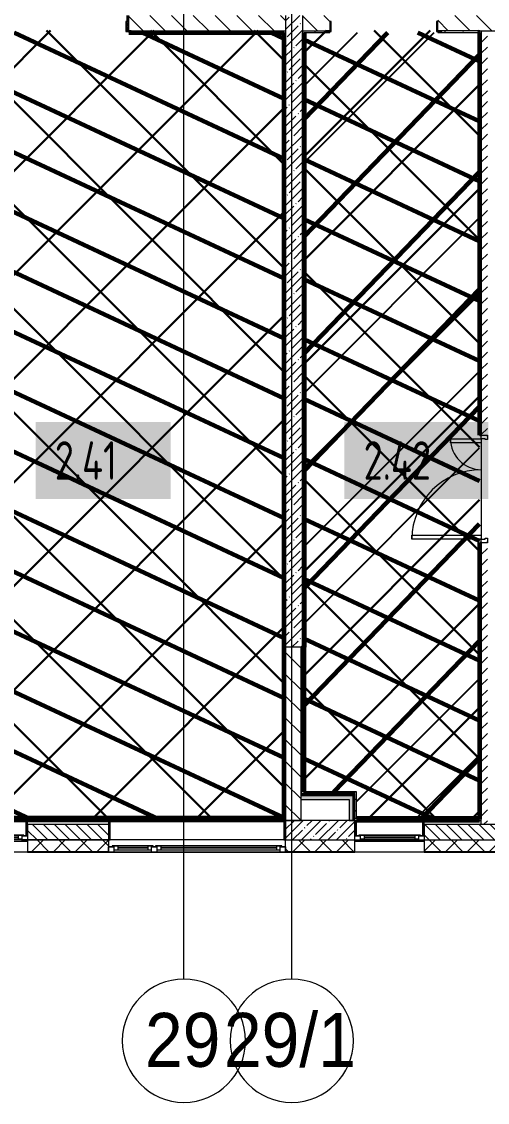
# Model space of a CAD drawing. Header units: millimetres. Extents: x -164500 to 426394, y -51911 to 102118.
# Drawn here: x 252475 to 258522, y -3507 to 10519 of the extents above; entities that cross this region are included whole.
import ezdxf

# ---------------------------------------------------------------- set-up
doc = ezdxf.new("R2010")
doc.units = ezdxf.units.MM
doc.linetypes.add('Осевая', pattern=[6350, 1270, -952.5, 3175, -952.5])
for name, color, linetype, lineweight in [('0) шлифовка', 5, 'Continuous', 60), ('1.4) Плинтус ПЛ-4', 6, 'Continuous', 60), ('5.2) Л-1 Линолеум', 100, 'Continuous', 30), ('7.7) Плинтус', 222, 'Continuous', 90), ('8.1) Нал пол Окт', 5, 'Continuous', 60), ('A-DOOR-2', 7, 'Continuous', 5), ('A-FLOR', 7, 'Continuous', 9), ('A-GLAZ', 7, 'Continuous', 9), ('A-GLAZ-1', 7, 'Continuous', 5), ('A-WALL', 7, 'Continuous', 5), ('I-WALL', 7, 'Continuous', 5), ('S-COLS-1', 7, 'Continuous', 5), ('Оси', 7, 'Continuous', 9), ('Оси-1', 7, 'Continuous', 20), ('Оси-2', 7, 'Осевая', 9)]:
    doc.layers.add(name, color=color, linetype=linetype, lineweight=lineweight)
for name, color, linetype in [('2) защита вин плитк', 6, 'Continuous'), ('3.1) Наливной пол', 3, 'Continuous'), ('3.2.3) Нал-ой пол 4 вып', 3, 'Continuous'), ('3.2.3) Нал-ой пол 5 вып', 5, 'Continuous')]:
    doc.layers.add(name, color=color, linetype=linetype)
for name, color, linetype, lineweight, true_color in [('A-DOOR-1', 7, 'Continuous', 5, 0xc0c0c0), ('A-DOOR-FRAM-1', 7, 'Continuous', 5, 0xc0c0c0), ('A-WALL-1', 9, 'Continuous', 5, 0x808080), ('A-WALL-FNSH-1', 9, 'Continuous', 5, 0x808080)]:
    doc.layers.add(name, color=color, linetype=linetype, lineweight=lineweight, true_color=true_color)
doc.styles.add('Arial', font='arial.ttf', dxfattribs={"width": 0.9, "height": 700})
doc.styles.add('СПДС', font='ГОСТ тип А.ttf', dxfattribs={"width": 0.9})
pattern_1 = [(135, (148772.12, -0.94), (-141.42136, -141.42136), [])]
pattern_2 = [(45, (148772.12, -0.94), (-114.04925, 114.04925), []), (45, (148886.17, -0.94), (-114.04925, 114.04925), [201.612, -40.322, 6.706, -33.617])]
pattern_3 = [(0, (148772.123, -0.94), (243.84, 60.96), [20.117, -162.763, 20.117, -162.763, -975.36]), (0, (148772.123, -0.94), (243.84, 60.96), [-365.76, 20.117, -345.643, 20.117, -162.763, -426.72]), (0, (148772.123, -0.94), (243.84, 60.96), [-914.4, 20.117, -101.803, 20.117, -284.683]), (120, (148863.563, 29.54), (-174.71291, 180.691634), [20.117, -162.763, 20.117, -162.763, -975.36]), (120, (148863.563, 29.54), (-174.71291, 180.691634), [-365.76, 20.117, -345.643, 20.117, -162.763, -426.72]), (120, (148863.563, 29.54), (-174.71291, 180.691634), [-914.4, 20.117, -101.803, 20.117, -284.683]), (240, (148894.043, 151.46), (-69.12709, -241.651634), [20.117, -162.763, 20.117, -162.763, -975.36]), (240, (148894.043, 151.46), (-69.12709, -241.651634), [-365.76, 20.117, -345.643, 20.117, -162.763, -426.72]), (240, (148894.043, 151.46), (-69.12709, -241.651634), [-914.4, 20.117, -101.803, 20.117, -284.683])]
pattern_4 = [(45, (148772.12, -0.94), (-212.132, 212.132), []), (135, (148772.12, -0.94), (-212.132, -212.132), [])]
pattern_5 = [(45, (240701.1, 10378.5), (-1347.04, 1347.04), [])]
pattern_6 = [(45, (205553.1, 26879), (-1347.04, 1347.04), [])]

# ---------------------------------------------------------------- blocks, each defined once
blk = doc.blocks.new('120_Окно_СКБ_1Ст - 120_Окно_СКБ_1Ст 900х2500_h_ с форточкой-V347-Объем проектирования 2 этажа')
at = {"layer": 'A-GLAZ'}
for p, q in [((-450, -127), (-450, -57)), ((-450, -57), (-380, -57)), ((-380, -127), (-450, -127)), ((-380, -127), (-400, -127)), ((-400, -127), (-400, -137)), ((-400, -137), (400, -137)), ((400, -137), (-400, -137)), ((-380, -57), (-380, -127)), ((380, -87), (-380, -87)), ((-380, -87), (-380, -127)), ((-330, -137), (-330, -87)), ((330, -137), (330, -87)), ((380, -127), (380, -57)), ((380, -57), (450, -57)), ((380, -127), (380, -87)), ((450, -127), (380, -127)), ((400, -127), (380, -127)), ((400, -137), (400, -127)), ((450, -57), (450, -127))]:
    blk.add_line(p, q, dxfattribs=at)
at = {"layer": 'A-GLAZ-1'}
for p, q in [((450, -57), (-450, -57)), ((-430, -127), (-400, -127)), ((-330, -107), (330, -107)), ((330, -117), (-330, -117)), ((400, -127), (430, -127))]:
    blk.add_line(p, q, dxfattribs=at)
blk = doc.blocks.new('120_Окно_СКБ_2Ст_Фрамуга сверху - 120_Окно_СКБ_2Ст_2300х2500_h_ ДОО-22877051-Объем проектирования 2 этажа')
at = {"layer": 'A-GLAZ'}
for p, q in [((-1150, 13), (-1150, 83)), ((-1150, 83), (-1080, 83)), ((-1080, 13), (-1150, 13)), ((-1080, 13), (-1100, 13)), ((-1100, 13), (-1100, 3)), ((-1100, 3), (540, 3)), ((540, 3), (-1100, 3)), ((-1080, 83), (-1080, 13)), ((520, 53), (-1080, 53)), ((-1080, 53), (-1080, 13)), ((-1030, 3), (-1030, 53)), ((470, 3), (470, 53)), ((520, 13), (520, 83)), ((520, 83), (590, 83)), ((520, 13), (520, 53)), ((590, 13), (520, 13)), ((540, 13), (520, 13)), ((540, 3), (540, 13)), ((590, 13), (570, 13)), ((570, 13), (570, 3)), ((570, 3), (1100, 3)), ((1100, 3), (570, 3)), ((590, 83), (590, 13)), ((1080, 53), (590, 53)), ((590, 53), (590, 13)), ((640, 3), (640, 53)), ((1030, 3), (1030, 53)), ((1080, 13), (1080, 83)), ((1080, 83), (1150, 83)), ((1080, 13), (1080, 53)), ((1150, 13), (1080, 13)), ((1100, 13), (1080, 13)), ((1100, 3), (1100, 13)), ((1150, 83), (1150, 13))]:
    blk.add_line(p, q, dxfattribs=at)
at = {"layer": 'A-GLAZ-1'}
for p, q in [((1150, 83), (-1150, 83)), ((-1150, 13), (-1100, 13)), ((-1080, 83), (1080, 83)), ((-1030, 33), (470, 33)), ((470, 23), (-1030, 23)), ((540, 13), (570, 13)), ((540, 13), (570, 13)), ((640, 33), (1030, 33)), ((1030, 23), (640, 23)), ((1100, 13), (1150, 13))]:
    blk.add_line(p, q, dxfattribs=at)
blk = doc.blocks.new('120_Окно_СКБ_1Ст - 120_Окно_СКБ_1Ст 900х2500_h_ с форточкой-V406-Объем проектирования 2 этажа')
at = {"layer": 'A-GLAZ'}
for p, q in [((-450, -127), (-450, -57)), ((-450, -57), (-380, -57)), ((-380, -127), (-450, -127)), ((-380, -127), (-400, -127)), ((-400, -127), (-400, -137)), ((-400, -137), (400, -137)), ((400, -137), (-400, -137)), ((-380, -57), (-380, -127)), ((380, -87), (-380, -87)), ((-380, -87), (-380, -127)), ((-330, -137), (-330, -87)), ((330, -137), (330, -87)), ((380, -127), (380, -57)), ((380, -57), (450, -57)), ((380, -127), (380, -87)), ((450, -127), (380, -127)), ((400, -127), (380, -127)), ((400, -137), (400, -127)), ((450, -57), (450, -127))]:
    blk.add_line(p, q, dxfattribs=at)
at = {"layer": 'A-GLAZ-1'}
for p, q in [((450, -57), (-450, -57)), ((-430, -127), (-400, -127)), ((-330, -107), (330, -107)), ((330, -117), (-330, -117)), ((400, -127), (430, -127))]:
    blk.add_line(p, q, dxfattribs=at)
blk = doc.blocks.new('Ось сетки - D8-29747960-Объем проектирования 2 этажа')
at = {"layer": 'Оси-1'}
for start, end in [(360, 180), (180, 360)]:
    blk.add_arc((0, 0), 4, start, end, dxfattribs=at)

msp = doc.modelspace()

# ---------------------------------------------------------------- hatches: boundary and pattern name
at = {"layer": '0) шлифовка', "true_color": 0x2776bb}
h = msp.add_hatch(dxfattribs=at)
h.set_pattern_fill('ANSI31', color=152, scale=222, angle=110)
h.set_pattern_definition([(155, (191173.1, 26480), (-297.8825, -638.811), [])])
h.paths.add_polyline_path([(256422.123, 10600), (256422.123, 10608), (256492.123, 10608), (256527.123, 10600), (256527.123, 10550), (256537.123, 10550), (256537.123, 10520), (256492.123, 10520), (256492.123, 10400), (256477.123, 10400), (256477.123, 10520), (256477.123, 10600)], flags=17)
h = msp.add_hatch(dxfattribs=at)
h.set_pattern_fill('ANSI31', color=152, scale=222, angle=110)
h.set_pattern_definition([(155, (240701.1, 10378.45), (-297.882, -638.81), [])])
h.paths.add_polyline_path([(255881.123, 10378.059), (253867.123, 10378.059), (252417.123, 10378.453), (252417.123, 10378.059), (250403.123, 10378.059), (250403.123, 5158.059), (250382.123, 5158.059), (250382.123, 2970), (250390.123, 2970), (250390.123, 2915), (250422.123, 2915), (250422.123, 2855), (250382.123, 2855), (250382.123, 1565), (250392.123, 1575), (250422.123, 1575), (250422.123, 1515), (250390.123, 1515), (250390.123, 1460), (250382.123, 521), (250758.123, 521), (250758.123, 171), (255881.123, 171)])
h = msp.add_hatch(dxfattribs=at)
h.set_pattern_fill('ANSI31', color=152, scale=222, angle=110)
h.set_pattern_definition([(155, (205553.1, 26879), (-297.8825, -638.811), [])])
h.paths.add_polyline_path([(256143.123, 522), (256823.123, 522), (256823.123, 171), (258421.123, 171), (258421.123, 3755), (258421.123, 10379), (257877.123, 10379), (256143.123, 10379)])
at = {"layer": '2) защита вин плитк'}
h = msp.add_hatch(dxfattribs=at)
h.set_pattern_fill('ANSI31', color=256, scale=600)
h.set_pattern_definition(pattern_5)
h.paths.add_polyline_path([(255881.123, 10378.059), (253867.123, 10378.059), (252417.123, 10378.453), (252417.123, 10378.059), (250403.123, 10378.059), (250403.123, 5158.059), (250382.123, 5158.059), (250382.123, 2970), (250390.123, 2970), (250390.123, 2915), (250422.123, 2915), (250422.123, 2855), (250382.123, 2855), (250382.123, 1565), (250392.123, 1575), (250422.123, 1575), (250422.123, 1515), (250390.123, 1515), (250390.123, 1460), (250382.123, 521), (250758.123, 521), (250758.123, 171), (255881.123, 171)])
h = msp.add_hatch(dxfattribs=at)
h.set_pattern_fill('ANSI31', color=256, scale=600)
h.set_pattern_definition(pattern_5)
h.paths.add_polyline_path([(255881.123, 10378.059), (253867.123, 10378.059), (252417.123, 10378.453), (252417.123, 10378.059), (250403.123, 10378.059), (250403.123, 5158.059), (250382.123, 5158.059), (250382.123, 2970), (250390.123, 2970), (250390.123, 2915), (250422.123, 2915), (250422.123, 2855), (250382.123, 2855), (250382.123, 1565), (250392.123, 1575), (250422.123, 1575), (250422.123, 1515), (250390.123, 1515), (250390.123, 1460), (250382.123, 521), (250758.123, 521), (250758.123, 171), (255881.123, 171)])
h = msp.add_hatch(dxfattribs=at)
h.set_pattern_fill('ANSI31', color=256, scale=600)
h.set_pattern_definition(pattern_6)
h.paths.add_polyline_path([(256143.123, 522), (256823.123, 522), (256823.123, 171), (258421.123, 171), (258421.123, 3755), (258421.123, 10379), (257877.123, 10379), (256143.123, 10379)])
h = msp.add_hatch(dxfattribs=at)
h.set_pattern_fill('ANSI31', color=256, scale=600)
h.set_pattern_definition(pattern_6)
h.paths.add_polyline_path([(256143.123, 522), (256823.123, 522), (256823.123, 171), (258421.123, 171), (258421.123, 3755), (258421.123, 10379), (257877.123, 10379), (256143.123, 10379)])
at = {"layer": '3.1) Наливной пол'}
h = msp.add_hatch(dxfattribs=at)
h.set_pattern_fill('ANSI31', color=256, scale=600)
h.set_pattern_definition(pattern_5)
h.paths.add_polyline_path([(255881.123, 10378.059), (253867.123, 10378.059), (252417.123, 10378.453), (252417.123, 10378.059), (250403.123, 10378.059), (250403.123, 5158.059), (250382.123, 5158.059), (250382.123, 2970), (250390.123, 2970), (250390.123, 2915), (250422.123, 2915), (250422.123, 2855), (250382.123, 2855), (250382.123, 1565), (250392.123, 1575), (250422.123, 1575), (250422.123, 1515), (250390.123, 1515), (250390.123, 1460), (250382.123, 521), (250758.123, 521), (250758.123, 171), (255881.123, 171)])
at = {"layer": '3.2.3) Нал-ой пол 4 вып'}
h = msp.add_hatch(dxfattribs=at)
h.set_pattern_fill('ANSI31', color=256, scale=600)
h.set_pattern_definition(pattern_5)
h.paths.add_polyline_path([(255881.123, 10378.059), (253867.123, 10378.059), (252417.123, 10378.453), (252417.123, 10378.059), (250403.123, 10378.059), (250403.123, 5158.059), (250382.123, 5158.059), (250382.123, 2970), (250390.123, 2970), (250390.123, 2915), (250422.123, 2915), (250422.123, 2855), (250382.123, 2855), (250382.123, 1565), (250392.123, 1575), (250422.123, 1575), (250422.123, 1515), (250390.123, 1515), (250390.123, 1460), (250382.123, 521), (250758.123, 521), (250758.123, 171), (255881.123, 171)])
at = {"layer": '3.2.3) Нал-ой пол 5 вып'}
h = msp.add_hatch(dxfattribs=at)
h.set_pattern_fill('ANSI34', color=256, scale=222)
h.set_pattern_definition([(45, (205553, 26879), (-2990.43, 2990.43), []), (45, (206550, 26879), (-2990.43, 2990.43), []), (45, (207546.7, 26879), (-2990.43, 2990.43), []), (45, (208543.6, 26879), (-2990.43, 2990.43), [])])
h.paths.add_polyline_path([(256143.123, 522), (256823.123, 522), (256823.123, 171), (258421.123, 171), (258421.123, 3755), (258421.123, 10379), (257877.123, 10379), (256143.123, 10379)])
at = {"layer": '5.2) Л-1 Линолеум'}
h = msp.add_hatch(dxfattribs=at)
h.set_pattern_fill('ANSI37', color=256, scale=300)
h.set_pattern_definition([(45, (240701.1, 10378.5), (-673.52, 673.52), []), (135, (240701.1, 10378.5), (-673.52, -673.52), [])])
h.paths.add_polyline_path([(255881.123, 10404.798), (253867.123, 10404.798), (252417.123, 10405.192), (252417.123, 10404.798), (250403.123, 10404.798), (250403.123, 5184.798), (250382.123, 5184.798), (250382.123, 2996.74), (250390.123, 2996.74), (250390.123, 2941.74), (250422.123, 2941.74), (250422.123, 2881.74), (250382.123, 2881.74), (250382.123, 1591.74), (250392.123, 1601.74), (250422.123, 1601.74), (250422.123, 1541.74), (250390.123, 1541.74), (250390.123, 1486.74), (250382.123, 547.74), (250758.123, 547.74), (250758.123, 197.74), (255881.123, 197.74)])
h = msp.add_hatch(dxfattribs=at)
h.set_pattern_fill('ANSI37', color=256, scale=300)
h.set_pattern_definition([(45, (205553.1, 26879), (-673.519, 673.519), []), (135, (205553.1, 26879), (-673.519, -673.519), [])])
h.paths.add_polyline_path([(256143.123, 548.74), (256823.123, 548.74), (256823.123, 197.74), (258421.123, 197.74), (258421.123, 3781.74), (258421.123, 10405.74), (257877.123, 10405.74), (256143.123, 10405.74)])
at = {"layer": '8.1) Нал пол Окт', "transparency": 33554687}
h = msp.add_hatch(dxfattribs=at)
h.set_pattern_fill('ANSI31', color=256, scale=333, angle=1)
h.set_pattern_definition([(46, (205553.1, 26879), (-760.54, 734.445), [])])
h.paths.add_polyline_path([(256143.123, 522), (256823.123, 522), (256823.123, 171), (258421.123, 171), (258421.123, 3755), (258421.123, 10379), (257877.123, 10379), (256143.123, 10379)])
at = {"layer": 'A-DOOR-2'}
h = msp.add_hatch(dxfattribs=at)
h.set_pattern_fill('FP_39', color=256, style=0, pattern_type=2)
h.set_pattern_definition([(135, (254706.034, 10663.744), (-14.14214, -14.14214), []), (225, (254706.034, 10663.744), (14.14214, -14.14214), [])])
h.paths.add_polyline_path([(253867.123, 10399.059), (253867.123, 10599.059), (253842.123, 10598.737), (253842.123, 10399.059)])
at = {"layer": 'A-WALL'}
h = msp.add_hatch(dxfattribs=at)
h.set_pattern_fill('FP_2', color=256, style=0, pattern_type=2)
h.set_pattern_definition([(135, (148772.12, -0.94), (-70.71068, -70.71068), [])])
h.paths.add_polyline_path([(249602.123, -100.941), (250502.123, -100.941), (250502.123, 99.059), (249602.123, 99.059), (249602.123, 56.401)])
h.paths.add_polyline_path([(240702.123, -100.941), (241502.123, -100.941), (241502.123, 99.059), (240702.123, 99.059), (240702.123, -48.941)])
h.paths.add_polyline_path([(258522.123, -100.941), (259002.123, -100.941), (259002.123, 99.059), (257702.123, 99.059), (257702.123, -100.941), (258442.123, -100.941)])
h.paths.add_polyline_path([(252957.955, -100.941), (253602.123, -100.941), (253602.123, 99.059), (252552.123, 99.059), (252552.123, -100.941)])
h.paths.add_polyline_path([(271602.123, -100.941), (271602.123, 99.059), (270802.123, 99.059), (270802.123, -100.941), (271026.314, -100.941)])
h.paths.add_polyline_path([(243552.123, -100.941), (243552.123, 99.059), (243302.123, 99.059), (243302.123, -100.941)])
h.paths.add_polyline_path([(244452.123, -100.941), (247802.123, -100.941), (247802.123, 99.059), (244452.123, 99.059), (244452.123, 63.344)])
h.paths.add_polyline_path([(267602.123, -100.941), (268102.123, -100.941), (268102.123, 99.059), (267602.123, 99.059), (267602.123, -2.176)])
h.paths.add_polyline_path([(251652.123, -100.941), (251652.123, 99.059), (251402.123, 99.059), (251402.123, -100.941), (251512.486, -100.941)])
h.paths.add_polyline_path([(264402.123, -100.941), (264402.123, 99.059), (263352.123, 99.059), (263352.123, -100.941), (263798.97, -100.941)])
h.paths.add_polyline_path([(262202.123, -100.941), (262452.123, -100.941), (262452.123, 99.059), (262202.123, 99.059), (262202.123, -85.038)])
h = msp.add_hatch(dxfattribs=at)
h.set_pattern_fill('FP_24', color=256, style=0, pattern_type=2)
h.set_pattern_definition([(45, (148772.12, -0.94), (-141.42136, 141.42136), []), (135, (148772.12, -0.94), (-141.42136, -141.42136), [])])
h.paths.add_polyline_path([(273849.239, -250.941), (273852.123, -250.941), (273852.123, -100.941), (272502.123, -100.941), (272502.123, -250.941), (273704.411, -250.941)])
h.paths.add_polyline_path([(269902.123, -250.941), (269902.123, -100.941), (269002.123, -100.941), (269002.123, -250.941), (269782.123, -250.941)])
h.paths.add_polyline_path([(270802.123, -250.941), (271602.123, -250.941), (271602.123, -100.941), (270802.123, -100.941)])
h.paths.add_polyline_path([(268102.123, -250.941), (268102.123, -100.941), (266702.123, -100.941), (266702.123, -250.941), (267930.123, -250.941)])
h.paths.add_polyline_path([(262202.123, -250.941), (262452.123, -250.941), (262452.123, -100.941), (261302.123, -100.941), (261302.123, -250.941), (261630.767, -250.941)])
h.paths.add_polyline_path([(263352.123, -250.941), (264402.123, -250.941), (264402.123, -100.941), (263352.123, -100.941)])
h.paths.add_polyline_path([(256571.627, -250.941), (256802.123, -250.941), (256802.123, -100.941), (255902.123, -100.941), (255902.123, -250.941)])
h.paths.add_polyline_path([(257702.123, -250.941), (259002.123, -250.941), (259002.123, -100.941), (257702.123, -100.941)])
h.paths.add_polyline_path([(253602.123, -250.941), (253602.123, -100.941), (252552.123, -100.941), (252552.123, -250.941), (252957.955, -250.941)])
h.paths.add_polyline_path([(251652.123, -250.941), (251652.123, -100.941), (249602.123, -100.941), (249602.123, -250.941), (251512.486, -250.941)])
h.paths.add_polyline_path([(248621.548, -250.941), (248702.123, -250.941), (248702.123, -100.941), (244452.123, -100.941), (244452.123, -250.941), (247898.814, -250.941)])
h.paths.add_polyline_path([(242839.673, -250.941), (243552.123, -250.941), (243552.123, -100.941), (242402.123, -100.941), (242402.123, -250.941)])
h.paths.add_polyline_path([(241502.123, -250.941), (241502.123, -100.941), (240702.123, -100.941), (240702.123, -250.941), (241394.205, -250.941)])
h.paths.add_polyline_path([(239802.123, -250.941), (239802.123, -100.941), (237982.123, -100.941), (237982.123, -250.941), (239226.002, -250.941)])
at = {"layer": 'I-WALL'}
h = msp.add_hatch(dxfattribs=at)
h.set_pattern_fill('FP_23', color=256, style=0, pattern_type=2)
h.set_pattern_definition(pattern_1)
h.paths.add_polyline_path([(252235.22, 10399.059), (252417.123, 10399.059), (252417.123, 10599.059), (250382.123, 10599.059), (250382.123, 10399.059), (250789.752, 10399.059)])
h.paths.add_polyline_path([(253867.123, 10399.059), (255902.123, 10399.257), (255902.123, 10599.059), (253867.123, 10599.059)])
h = msp.add_hatch(dxfattribs=at)
h.set_pattern_fill('FP_1', color=256, style=0, pattern_type=2)
h.set_pattern_definition(pattern_2)
h.paths.add_polyline_path([(255902.123, 2399.059), (256122.123, 2400.764), (256122.123, 10599.059), (255902.123, 10599.059), (255902.123, 2614.288)])
h = msp.add_hatch(dxfattribs=at)
h.set_pattern_fill('FP_23', color=256, style=0, pattern_type=2)
h.set_pattern_definition(pattern_1)
h.paths.add_polyline_path([(269942.213, 10399.059), (269982.123, 10399.059), (269982.123, 10599.059), (268102.123, 10599.059), (268102.123, 10399.059), (269580.845, 10399.059)])
h.paths.add_polyline_path([(260458.226, 10399.059), (260702.123, 10399.059), (260702.123, 10599.059), (259952.123, 10599.059), (259952.123, 10399.059), (260450.736, 10399.059)])
h.paths.add_polyline_path([(258822.123, 10399.059), (259002.123, 10399.059), (259002.123, 10599.059), (257877.123, 10599.059), (257877.123, 10399.059), (258739.83, 10399.059)])
h.paths.add_polyline_path([(256122.123, 10399.059), (256477.123, 10399.059), (256477.123, 10599.059), (256122.123, 10599.059)])
h = msp.add_hatch(dxfattribs=at)
h.set_pattern_fill('FP_191', color=256, style=0, pattern_type=2)
h.set_pattern_definition(pattern_3)
h.paths.add_polyline_path([(255880.123, 10379.059), (255882.123, 10379.059), (255882.082, 10399.058), (253897.123, 10399.059), (253897.123, 10391.059), (253867.123, 10391.059), (253867.123, 10379.059), (255867.259, 10379.059)])
h.paths.add_polyline_path([(250382.123, 10379.059), (252417.123, 10379.059), (252414.923, 10391.059), (252387.123, 10391.059), (252387.123, 10399.059), (250382.123, 10399.059)])
h = msp.add_hatch(dxfattribs=at)
h.set_pattern_fill('FP_191', color=256, style=0, pattern_type=2)
h.set_pattern_definition(pattern_3)
h.paths.add_polyline_path([(255882.123, 149.059), (255902.123, 149.059), (255902.123, 10399.059), (255882.123, 10378.059), (255882.123, 520.059)])
h.paths.add_polyline_path([(255882.123, 10379.059), (255902.123, 10399.059), (255882.123, 10399.059), (255882.123, 10391.059)])
h = msp.add_hatch(dxfattribs=at)
h.set_pattern_fill('FP_191', color=256, style=0, pattern_type=2)
h.set_pattern_definition(pattern_3)
h.paths.add_polyline_path([(256451.643, 10379.059), (256477.123, 10379.059), (256477.123, 10391.059), (256422.123, 10391.059), (256422.123, 10399.059), (256122.123, 10399.059), (256122.123, 10379.059), (256422.123, 10379.059)])
h.paths.add_polyline_path([(258017.095, 10379.059), (258422.123, 10379.059), (258422.123, 10399.059), (257932.123, 10399.059), (257932.123, 10391.059), (257877.123, 10391.059), (257877.123, 10379.059), (257902.123, 10379.059)])
h = msp.add_hatch(dxfattribs=at)
h.set_pattern_fill('FP_191', color=256, style=0, pattern_type=2)
h.set_pattern_definition(pattern_3)
h.paths.add_polyline_path([(258442.123, 149.059), (258440.468, 3699.059), (258434.123, 3699.059), (258434.123, 3754.059), (258422.123, 3754.059), (258422.123, 170.059)])
h.paths.add_polyline_path([(258442.123, 149.059), (258422.123, 168.47), (258422.123, 149.059)])
h.paths.add_polyline_path([(258434.123, 5154.059), (258434.123, 5209.059), (258442.123, 5209.059), (258442.123, 10399.059), (258422.123, 10378.059), (258422.123, 5154.059)])
h.paths.add_polyline_path([(258422.123, 10379.059), (258442.123, 10399.059), (258422.123, 10399.059)])
h = msp.add_hatch(dxfattribs=at)
h.set_pattern_fill('FP_22', color=256, style=0, pattern_type=2)
h.set_pattern_definition([(45, (148772.12, -0.94), (-70.71068, 70.71068), [])])
h.paths.add_polyline_path([(258522.123, 99.059), (258522.123, 3754.059), (258442.123, 3754.059), (258442.123, 99.059)])
h.paths.add_polyline_path([(258522.123, 5154.059), (258522.123, 10399.059), (258442.123, 10399.059), (258442.123, 5154.059), (258492.123, 5154.059)])
h = msp.add_hatch(dxfattribs=at)
h.set_pattern_fill('FP_191', color=256, style=0, pattern_type=2)
h.set_pattern_definition(pattern_3)
h.paths.add_polyline_path([(256134.431, 2399.059), (256142.123, 2399.059), (256142.123, 10378.059), (256122.123, 10379.059), (256123.881, 2399.059), (256133.892, 2399.059)])
h = msp.add_hatch(dxfattribs=at)
h.set_pattern_fill('FP_23', color=256, style=0, pattern_type=2)
h.set_pattern_definition(pattern_1)
h.paths.add_polyline_path([(255902.123, 149.059), (256102.123, 149.059), (256102.123, 2399.059), (255902.123, 2399.059), (255902.123, 520.059)])
h = msp.add_hatch(dxfattribs=at)
h.set_pattern_fill('FP_191', color=256, style=0, pattern_type=2)
h.set_pattern_definition(pattern_3)
h.paths.add_polyline_path([(256142.123, 500.059), (256142.123, 2399.059), (256102.123, 2399.059), (256102.123, 500.059), (256132.123, 500.059)])
h = msp.add_hatch(dxfattribs=at)
h.set_pattern_fill('FP_192', color=256, style=0, pattern_type=2)
h.set_pattern_definition(pattern_4)
h.paths.add_polyline_path([(256789.623, 487.559), (256789.623, 500.059), (256102.123, 500.059), (256102.123, 487.559), (256777.123, 487.559)])
h = msp.add_hatch(dxfattribs=at)
h.set_pattern_fill('FP_192', color=256, style=0, pattern_type=2)
h.set_pattern_definition(pattern_4)
h.paths.add_polyline_path([(256142.123, 475.059), (256777.123, 475.059), (256776.644, 487.559), (256102.123, 487.559), (256102.123, 475.059), (256140.873, 475.059)])
for points in [[(256571.627, 425.059), (256727.123, 425.059), (256727.123, 475.059), (256102.123, 475.059), (256102.123, 425.059), (256144.146, 425.059)], [(256777.123, 149.059), (256777.123, 475.059), (256727.123, 475.059), (256727.123, 149.059)]]:
    msp.add_hatch(color=256, dxfattribs=at).paths.add_polyline_path(points)
h = msp.add_hatch(dxfattribs=at)
h.set_pattern_fill('FP_191', color=256, style=0, pattern_type=2)
h.set_pattern_definition(pattern_3)
h.paths.add_polyline_path([(256142.123, 500.059), (256802.123, 500.059), (256802.123, 520.059), (256143.123, 520.059), (256142.422, 506.031)])
h = msp.add_hatch(dxfattribs=at)
h.set_pattern_fill('FP_192', color=256, style=0, pattern_type=2)
h.set_pattern_definition(pattern_4)
h.paths.add_polyline_path([(256777.123, 149.059), (256789.623, 149.059), (256789.623, 487.559), (256777.123, 487.559), (256777.123, 169.059)])
h = msp.add_hatch(dxfattribs=at)
h.set_pattern_fill('FP_192', color=256, style=0, pattern_type=2)
h.set_pattern_definition(pattern_4)
h.paths.add_polyline_path([(256789.623, 149.059), (256802.123, 149.059), (256802.123, 500.059), (256789.623, 500.059), (256789.623, 169.059)])
h = msp.add_hatch(dxfattribs=at)
h.set_pattern_fill('FP_191', color=256, style=0, pattern_type=2)
h.set_pattern_definition(pattern_3)
h.paths.add_polyline_path([(256802.123, 149.059), (256822.123, 149.059), (256822.123, 520.059), (256802.123, 520.059), (256802.123, 169.059)])
h = msp.add_hatch(dxfattribs=at)
h.set_pattern_fill('FP_191', color=256, style=0, pattern_type=2)
h.set_pattern_definition(pattern_3)
h.paths.add_polyline_path([(252957.955, 149.059), (255881.123, 149.577), (255881.123, 169.059), (250737.123, 169.059), (250737.123, 149.059), (252596.588, 149.059)])
h = msp.add_hatch(dxfattribs=at)
h.set_pattern_fill('FP_191', color=256, style=0, pattern_type=2)
h.set_pattern_definition(pattern_3)
h.paths.add_polyline_path([(252532.123, -48.941), (252552.123, -48.941), (252552.123, 149.059), (252532.123, 149.059), (252532.123, -38.941)])
h = msp.add_hatch(dxfattribs=at)
h.set_pattern_fill('FP_191', color=256, style=0, pattern_type=2)
h.set_pattern_definition(pattern_3)
h.paths.add_polyline_path([(255882.123, -100.941), (255902.123, -100.941), (255902.123, 149.059), (255882.123, 149.059), (255882.123, 16.827)])
h = msp.add_hatch(dxfattribs=at)
h.set_pattern_fill('FP_191', color=256, style=0, pattern_type=2)
h.set_pattern_definition(pattern_3)
h.paths.add_polyline_path([(256802.123, -48.941), (256822.123, -48.941), (256822.123, 149.059), (256802.123, 149.058), (256802.123, 64.348)])
h = msp.add_hatch(dxfattribs=at)
h.set_pattern_fill('FP_191', color=256, style=0, pattern_type=2)
h.set_pattern_definition(pattern_3)
h.paths.add_polyline_path([(258017.095, 149.059), (258422.123, 149.059), (258421.517, 169.059), (256822.123, 169.059), (256822.123, 149.059), (257655.728, 149.059)])
h = msp.add_hatch(dxfattribs=at)
h.set_pattern_fill('FP_191', color=256, style=0, pattern_type=2)
h.set_pattern_definition(pattern_3)
h.paths.add_polyline_path([(257682.123, -48.941), (257702.123, -48.941), (257702.123, 149.059), (257682.123, 149.059), (257682.123, -38.941)])
at = {"layer": 'S-COLS-1'}
h = msp.add_hatch(dxfattribs=at)
h.set_pattern_fill('FP_1', color=256, style=0, pattern_type=2)
h.set_pattern_definition(pattern_2)
h.paths.add_polyline_path([(255902.123, -100.941), (256802.123, -100.941), (256802.123, 149.059), (255902.123, 147.61), (255902.123, 17.86)])

# ---------------------------------------------------------------- linework, layer by layer
at = {"layer": '1.4) Плинтус ПЛ-4'}
for p, q in [((253867.123, 10378.059), (255881.123, 10378.059)), ((255881.123, 10378.059), (255881.123, 170.059)), ((256142.123, 10379.059), (256142.123, 2399.059)), ((256143.123, 521.059), (256143.123, 10378.059)), ((258422.123, 5154.059), (258422.123, 10379.059)), ((258422.123, 169.059), (258422.123, 3754.059))]:
    msp.add_line(p, q, dxfattribs=at)
msp.add_lwpolyline([(252552.123, 169.059), (253602.123, 169.059)], dxfattribs=at)
at = {"layer": '7.7) Плинтус'}
for points in [[(250712.123, 174.059), (255881.123, 174.059)], [(256822.123, 170.059), (258421.123, 170.059)]]:
    msp.add_lwpolyline(points, dxfattribs=at)
at = {"layer": 'A-DOOR-1'}
for p, q in [((258042.123, 5054.059), (258042.123, 5104.059)), ((258042.123, 5104.059), (258442.123, 5104.059)), ((258442.123, 5054.059), (258042.123, 5054.059)), ((258442.123, 5104.059), (258442.123, 5054.059)), ((257542.123, 3854.059), (258442.123, 3854.059)), ((257542.123, 3804.059), (257542.123, 3854.059)), ((258442.123, 3804.059), (257542.123, 3804.059)), ((258442.123, 3854.059), (258442.123, 3804.059))]:
    msp.add_line(p, q, dxfattribs=at)
for centre, radius, start, end in [((258442.123, 5104.059), 400, 180, 270), ((258442.123, 3804.059), 900, 90, 180)]:
    msp.add_arc(centre, radius, start, end, dxfattribs=at)
at = {"layer": 'A-DOOR-FRAM-1'}
for p, q in [((253842.123, 10599.059), (253842.123, 10399.059)), ((253867.123, 10399.059), (253867.123, 10599.059)), ((253842.123, 10519.059), (253827.123, 10519.059)), ((253827.123, 10519.059), (253827.123, 10399.059)), ((253827.123, 10399.059), (253842.123, 10399.059)), ((253897.123, 10399.059), (253827.123, 10399.059)), ((253827.123, 10399.059), (253827.123, 10391.059)), ((253827.123, 10391.059), (253897.123, 10391.059)), ((253842.123, 10399.059), (253842.123, 10519.059)), ((253842.123, 10399.059), (253867.123, 10399.059)), ((253897.123, 10391.059), (253897.123, 10399.059)), ((256492.123, 10399.059), (256422.123, 10399.059)), ((256422.123, 10399.059), (256422.123, 10391.059)), ((256422.123, 10391.059), (256492.123, 10391.059)), ((256492.123, 10519.059), (256477.123, 10519.059)), ((256477.123, 10519.059), (256477.123, 10399.059)), ((256477.123, 10399.059), (256492.123, 10399.059)), ((256492.123, 10399.059), (256492.123, 10519.059)), ((256492.123, 10391.059), (256492.123, 10399.059)), ((257877.123, 10519.059), (257862.123, 10519.059)), ((257862.123, 10519.059), (257862.123, 10399.059)), ((257862.123, 10399.059), (257877.123, 10399.059)), ((257932.123, 10399.059), (257862.123, 10399.059)), ((257862.123, 10399.059), (257862.123, 10391.059)), ((257862.123, 10391.059), (257932.123, 10391.059)), ((257877.123, 10399.059), (257877.123, 10519.059)), ((257932.123, 10391.059), (257932.123, 10399.059)), ((258434.123, 5209.059), (258442.123, 5209.059)), ((258434.123, 5139.059), (258434.123, 5209.059)), ((258442.123, 5209.059), (258442.123, 5139.059)), ((258442.123, 5139.059), (258434.123, 5139.059)), ((258442.123, 5154.059), (258522.123, 5154.059)), ((258442.123, 5104.059), (258442.123, 5154.059)), ((258492.123, 5104.059), (258442.123, 5104.059)), ((258492.123, 5094.059), (258492.123, 5104.059)), ((258522.123, 5094.059), (258492.123, 5094.059)), ((258521.123, 5154.059), (258522.123, 5154.059)), ((258521.123, 5139.059), (258521.123, 5154.059)), ((258522.123, 5139.059), (258521.123, 5139.059)), ((258522.123, 5154.059), (258522.123, 5094.059)), ((258442.123, 3754.059), (258442.123, 3804.059)), ((258442.123, 3804.059), (258492.123, 3804.059)), ((258492.123, 3814.059), (258522.123, 3814.059)), ((258492.123, 3804.059), (258492.123, 3814.059)), ((258522.123, 3814.059), (258522.123, 3754.059)), ((258434.123, 3769.059), (258442.123, 3769.059)), ((258434.123, 3699.059), (258434.123, 3769.059)), ((258442.123, 3699.059), (258434.123, 3699.059)), ((258442.123, 3769.059), (258442.123, 3699.059)), ((258522.123, 3754.059), (258442.123, 3754.059)), ((258521.123, 3769.059), (258522.123, 3769.059)), ((258521.123, 3754.059), (258521.123, 3769.059)), ((258522.123, 3754.059), (258521.123, 3754.059))]:
    msp.add_line(p, q, dxfattribs=at)
at = {"layer": 'A-FLOR'}
for p, q in [((255882.123, 10379), (255882.123, 150)), ((255882.123, 10378.059), (255882.123, 149.059)), ((258442.123, 5105), (258442.123, 3805)), ((258442.123, 5104.059), (258442.123, 3804.059)), ((258442.123, 3730), (258442.123, 594.232)), ((258442.123, 3729.059), (258442.123, 593.291)), ((256822.123, 521), (256143.123, 521)), ((256822.123, 520.059), (256143.123, 520.059)), ((256727.123, 150), (256571.627, 150)), ((256727.123, 149.059), (256571.627, 149.059))]:
    msp.add_line(p, q, dxfattribs=at)
at = {"layer": 'A-WALL'}
for p, q in [((256122.123, 10599.059), (256122.123, 2399.059)), ((253897.123, 10399.059), (255902.123, 10399.059)), ((256122.123, 10399.059), (256422.123, 10399.059)), ((258422.123, 10399.059), (257932.123, 10399.059)), ((258442.123, 10399.059), (258442.123, 5209.059)), ((256102.123, 2399.059), (256122.123, 2399.059)), ((258442.123, 99.059), (258442.123, 593.291)), ((256802.123, 500.059), (256102.123, 500.059)), ((256102.123, 487.559), (256789.623, 487.559)), ((256102.123, 475.059), (256777.123, 475.059)), ((256143.123, 520.059), (256142.123, 520.059)), ((256777.123, 475.059), (256777.123, 149.059)), ((256789.623, 487.559), (256789.623, 149.059)), ((252552.123, -100.941), (253622.123, -100.941)), ((253602.123, -100.941), (252552.123, -100.941)), ((255882.123, -100.941), (259002.123, -100.941)), ((257702.123, -100.941), (259022.123, -100.941)), ((252552.123, -258.941), (251652.123, -258.941)), ((252552.123, -250.941), (253602.123, -250.941)), ((252552.123, -253.941), (253602.123, -253.941)), ((255902.123, -258.941), (253602.123, -258.941)), ((255902.123, -250.941), (256802.123, -250.941)), ((255902.123, -253.941), (256802.123, -253.941)), ((257702.123, -258.941), (256802.123, -258.941)), ((257702.123, -250.941), (259002.123, -250.941)), ((257702.123, -253.941), (259002.123, -253.941))]:
    msp.add_line(p, q, dxfattribs=at)
at = {"layer": 'A-WALL-1'}
for p, q in [((255902.123, 10599.059), (255902.123, 149.059)), ((253867.123, 10391.059), (253867.123, 10379.059)), ((256477.123, 10379.059), (256477.123, 10391.059)), ((257877.123, 10391.059), (257877.123, 10379.059)), ((258422.123, 10399.059), (258902.123, 10399.059)), ((253867.123, 10379.059), (255882.123, 10379.059)), ((255882.123, 149.059), (255882.123, 10379.059)), ((256142.123, 10379.059), (256477.123, 10379.059)), ((257877.123, 10379.059), (258422.123, 10379.059)), ((258422.123, 5154.059), (258434.123, 5154.059)), ((258434.123, 3754.059), (258422.123, 3754.059)), ((256102.123, 2399.059), (255902.123, 2399.059)), ((256102.123, 2399.059), (256102.123, 2399.059)), ((256102.123, 149.059), (256102.123, 2399.059)), ((256102.123, 2399.059), (256102.123, 500.059)), ((256142.123, 520.059), (256142.123, 2399.059)), ((256102.123, 425.059), (256727.123, 425.059)), ((256727.123, 425.059), (256727.123, 149.059)), ((256802.123, 149.059), (256802.123, 500.059)), ((256822.123, 169.059), (256822.123, 520.059)), ((251402.123, 149.059), (255881.123, 149.059)), ((252532.123, 149.059), (252532.123, -48.941)), ((252552.123, -48.941), (252552.123, 149.059)), ((253622.123, 149.059), (253602.123, 149.059)), ((253602.123, 149.059), (253602.123, -250.941)), ((253622.123, -100.941), (253622.123, 149.059)), ((255882.123, 169.059), (255881.123, 169.059)), ((255882.123, 149.059), (255902.123, 149.059)), ((255902.123, 149.059), (255882.123, 149.059)), ((255882.123, 149.059), (255882.123, -100.941)), ((255902.123, 149.059), (256102.123, 149.059)), ((255902.123, -250.941), (255902.123, 149.059)), ((256727.123, 149.059), (256802.123, 149.059)), ((256802.123, 149.059), (258442.123, 149.059)), ((256802.123, 149.059), (256802.123, -48.941)), ((258422.123, 169.059), (256822.123, 169.059)), ((256822.123, -48.941), (256822.123, 149.059)), ((257702.123, 149.059), (257682.123, 149.059)), ((257682.123, 149.059), (257682.123, -48.941)), ((257702.123, -48.941), (257702.123, 149.059)), ((253602.123, 99.059), (252552.123, 99.059)), ((252552.123, 99.059), (252552.123, -250.941)), ((259002.123, 99.059), (257702.123, 99.059)), ((257702.123, 99.059), (257702.123, -250.941)), ((252532.123, -48.941), (252552.123, -48.941)), ((256802.123, -48.941), (256822.123, -48.941)), ((256802.123, -250.941), (256802.123, -100.941)), ((257682.123, -48.941), (257702.123, -48.941))]:
    msp.add_line(p, q, dxfattribs=at)
at = {"layer": 'A-WALL-FNSH-1'}
for p, q in [((253867.123, 10379.059), (253867.123, 10378.059)), ((256143.123, 10378.059), (256477.123, 10378.059)), ((256477.123, 10378.059), (256477.123, 10379.059)), ((257877.123, 10379.059), (257877.123, 10378.059)), ((257877.123, 10378.059), (258421.123, 10378.059)), ((258421.123, 10378.059), (258421.123, 5154.059)), ((258421.123, 5154.059), (258422.123, 5154.059)), ((258422.123, 3754.059), (258421.123, 3754.059)), ((258421.123, 3754.059), (258421.123, 170.059)), ((256142.123, 2399.059), (256142.123, 520.059)), ((256823.123, 521.059), (256143.123, 521.059)), ((256823.123, 170.059), (256823.123, 521.059)), ((250757.123, 169.059), (255881.123, 169.059)), ((255881.123, 170.059), (250758.123, 170.059)), ((252531.123, 149.059), (252531.123, -48.941)), ((253623.123, 149.059), (253622.123, 149.059)), ((253623.123, -100.941), (253623.123, 149.059)), ((255882.123, 149.059), (255881.123, 149.059)), ((255881.123, 149.059), (255881.123, -100.941)), ((258421.123, 170.059), (256823.123, 170.059)), ((256823.123, -48.941), (256823.123, 149.059)), ((257682.123, 149.059), (257681.123, 149.059)), ((257681.123, 149.059), (257681.123, -48.941)), ((252531.123, -48.941), (252532.123, -48.941)), ((253622.123, -100.941), (253623.123, -100.941)), ((255881.123, -100.941), (255882.123, -100.941)), ((256822.123, -48.941), (256823.123, -48.941)), ((257681.123, -48.941), (257682.123, -48.941)), ((252552.123, -250.941), (252552.123, -258.941)), ((252552.123, -258.941), (253602.123, -258.941)), ((253602.123, -258.941), (253602.123, -250.941)), ((255902.123, -250.941), (255902.123, -258.941)), ((255902.123, -258.941), (256802.123, -258.941)), ((256802.123, -258.941), (256802.123, -250.941)), ((257702.123, -250.941), (257702.123, -258.941)), ((257702.123, -258.941), (259002.123, -258.941))]:
    msp.add_line(p, q, dxfattribs=at)
at = {"layer": 'I-WALL'}
for p, q in [((252552.123, -100.941), (251652.123, -100.941)), ((255881.123, -100.941), (253622.123, -100.941))]:
    msp.add_line(p, q, dxfattribs=at)
at = {"layer": 'S-COLS-1'}
for p, q in [((256802.123, 149.059), (255902.123, 149.059)), ((255902.123, 149.059), (255902.123, -100.941)), ((256802.123, -100.941), (256802.123, 149.059)), ((255902.123, -100.941), (256802.123, -100.941))]:
    msp.add_line(p, q, dxfattribs=at)
at = {"layer": 'Оси'}
for points in [[(254582.123, -1907.2), (254582.123, 3092.8), (254582.123, 17027.345), (254582.123, 22027.345)], [(255982.123, -1907.2), (255982.123, 3092.8), (255982.123, 17027.345), (255982.123, 22027.345)]]:
    msp.add_lwpolyline(points, dxfattribs=at)
at = {"layer": 'Оси-2'}
for p, q in [((254582.123, 3093.741), (254582.123, 17028.287)), ((255982.123, 3093.741), (255982.123, 17028.287))]:
    msp.add_line(p, q, dxfattribs=at)

# ---------------------------------------------------------------- block references
at = {"layer": 'A-GLAZ', "color": 3, "rotation": 180}
for name, p in [('120_Окно_СКБ_1Ст - 120_Окно_СКБ_1Ст 900х2500_h_ с форточкой-V406-Объем проектирования 2 этажа', (252102.123, -175.941)), ('120_Окно_СКБ_1Ст - 120_Окно_СКБ_1Ст 900х2500_h_ с форточкой-V347-Объем проектирования 2 этажа', (257252.123, -175.941)), ('120_Окно_СКБ_2Ст_Фрамуга сверху - 120_Окно_СКБ_2Ст_2300х2500_h_ ДОО-22877051-Объем проектирования 2 этажа', (254752.123, -175.941))]:
    msp.add_blockref(name, p, dxfattribs=at)
at = {"layer": 'Оси-1', "xscale": 199.9999999999999, "yscale": 199.9999999999999, "zscale": 199.9999999999999}
for p in [(254582.123, -2707.2), (255982.123, -2707.2)]:
    msp.add_blockref('Ось сетки - D8-29747960-Объем проектирования 2 этажа', p, dxfattribs=at)

# ---------------------------------------------------------------- texts
at = {"char_height": 500, "attachment_point": 1, "style": 'СПДС', "bg_fill": 1, "box_fill_scale": 1.5, "bg_fill_color": 7, "bg_fill_true_color": 16777215, "bg_fill_transparency": 0}
for s, insert, width in [('2.41', (252905.314, 5072.636), 1255.44262), ('2.42', (256915.017, 5072.636), 1370.88562)]:
    msp.add_mtext(s, dxfattribs=dict(at, insert=insert, width=width))
at = {"layer": 'Оси', "char_height": 700, "attachment_point": 1, "style": 'Arial'}
for s, insert, width in [('29', (254076.891, -2345.907), 1212.1515), ('29/1', (255101.591, -2345.907), 2121.26512)]:
    msp.add_mtext(s, dxfattribs=dict(at, insert=insert, width=width))

doc.saveas('drawing.dxf')
